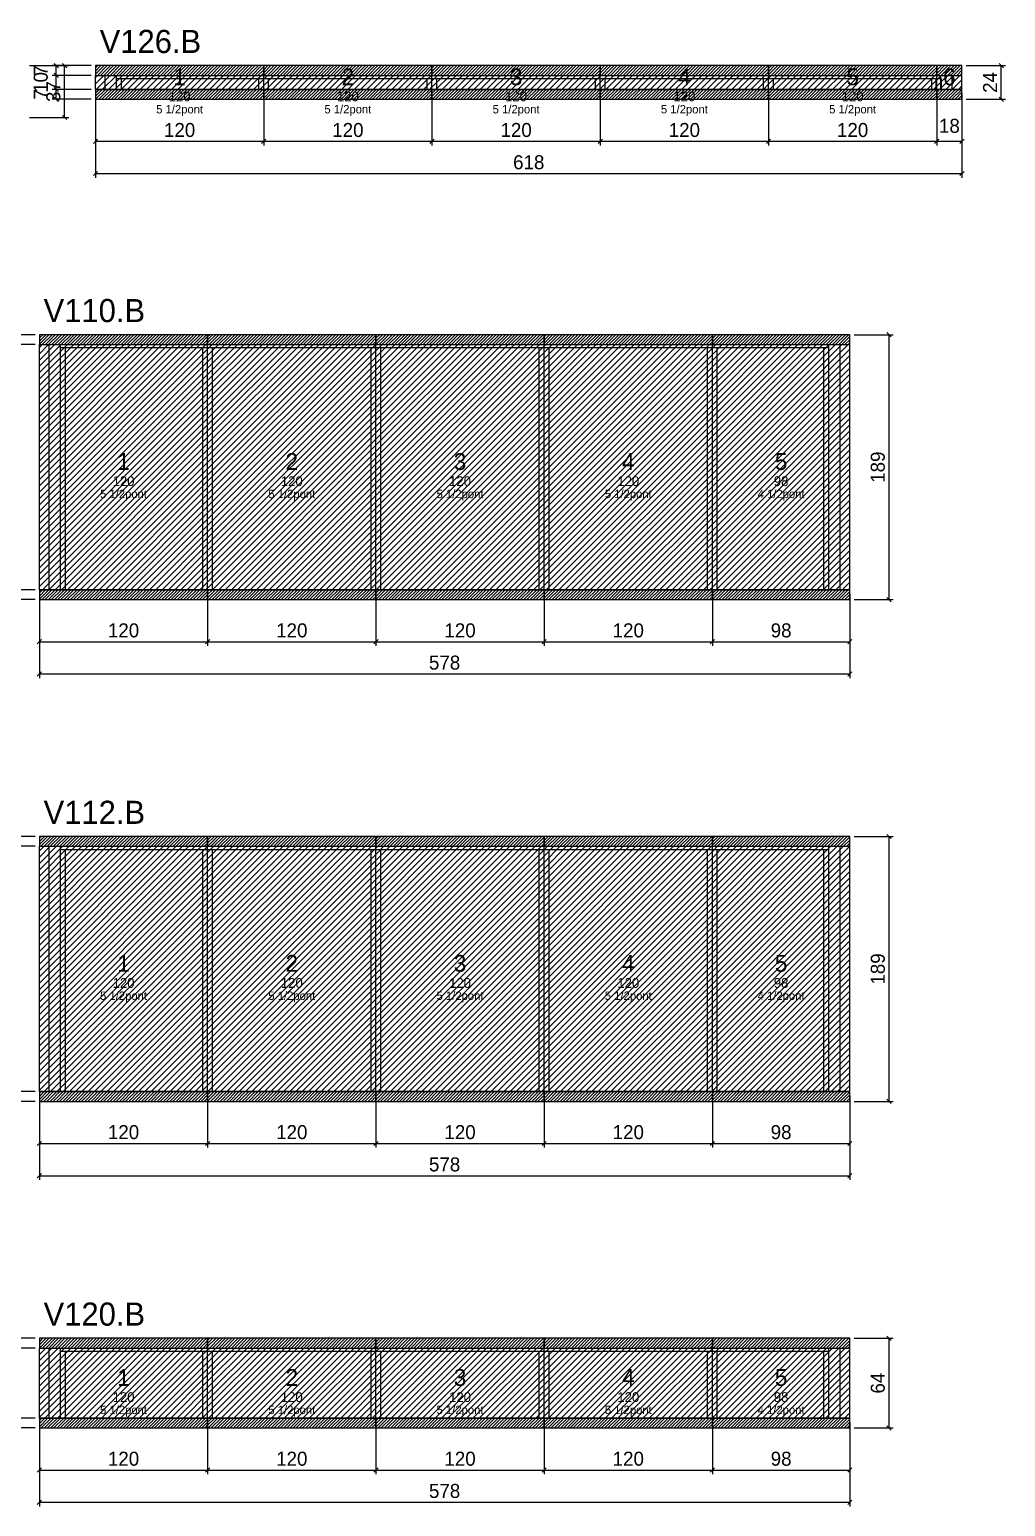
# Model space of a CAD drawing. Extents: x -69 to 3070, y -7262 to 1250.
# Drawn here: x 814 to 1510, y -2022 to -968 of the extents above; entities that cross this region are included whole.
import ezdxf
from ezdxf.enums import TextEntityAlignment as Align

# ---------------------------------------------------------------- set-up
doc = ezdxf.new("R2010")
doc.units = 0
for name, color, linetype in [('5', 5, 'Continuous'), ('COTA', 241, 'Continuous'), ('NOMENCLATURA', 7, 'Continuous'), ('Painéis', 200, 'Continuous'), ('Reaproveitamento', 251, 'Continuous'), ('SARR_2.2x7', 40, 'Continuous'), ('SARR_3.5x7', 81, 'Continuous'), ('SCO-___-LAJ', 224, 'Continuous'), ('texto', 7, 'Continuous')]:
    doc.layers.add(name, color=color, linetype=linetype)
doc.dimstyles.new('PAINEL', dxfattribs={"dimtxt": 10, "dimasz": 3, "dimexe": 3, "dimexo": 3, "dimgap": 3, "dimtad": 1, "dimblk": 'OBLIQUE', "dimblk1": 'OBLIQUE', "dimcen": 2.5, "dimclrd": 4, "dimclre": 4, "dimclrt": 240, "dimazin": 3, "dimtfac": 1, "dimtmove": 0, "dimatfit": 3})

# ---------------------------------------------------------------- blocks, each defined once
blk = doc.blocks.new('_OBLIQUE')
at = {"color": 0, "linetype": 'BYBLOCK'}
blk.add_line((-0.5, -0.5), (0.5, 0.5), dxfattribs=at)

msp = doc.modelspace()

# ---------------------------------------------------------------- hatches: boundary and pattern name
at = {"layer": 'COTA'}
h = msp.add_hatch(dxfattribs=at)
h.set_pattern_fill('ANSI31', scale=0.5)
h.paths.add_polyline_path([(861, -1001), (981, -1001), (981, -994), (861, -994)])
h = msp.add_hatch(dxfattribs=at)
h.set_pattern_fill('ANSI31', scale=0.5)
h.paths.add_polyline_path([(981, -1001), (1101, -1001), (1101, -994), (981, -994)])
h = msp.add_hatch(dxfattribs=at)
h.set_pattern_fill('ANSI31', scale=0.5)
h.paths.add_polyline_path([(1101, -1001), (1221, -1001), (1221, -994), (1101, -994)])
h = msp.add_hatch(dxfattribs=at)
h.set_pattern_fill('ANSI31', scale=0.5)
h.paths.add_polyline_path([(1221, -1001), (1341, -1001), (1341, -994), (1221, -994)])
h = msp.add_hatch(dxfattribs=at)
h.set_pattern_fill('ANSI31', scale=0.5)
h.paths.add_polyline_path([(1341, -1001), (1461, -1001), (1461, -994), (1341, -994)])
h = msp.add_hatch(dxfattribs=at)
h.set_pattern_fill('ANSI31', scale=0.5)
h.paths.add_polyline_path([(1461, -1001), (1479, -1001), (1479, -994), (1461, -994)])
h = msp.add_hatch(dxfattribs=at)
h.set_pattern_fill('ANSI31', scale=0.5)
h.paths.add_polyline_path([(861, -1018), (981, -1018), (981, -1011), (861, -1011)])
h = msp.add_hatch(dxfattribs=at)
h.set_pattern_fill('ANSI31', scale=0.5)
h.paths.add_polyline_path([(981, -1018), (1101, -1018), (1101, -1011), (981, -1011)])
h = msp.add_hatch(dxfattribs=at)
h.set_pattern_fill('ANSI31', scale=0.5)
h.paths.add_polyline_path([(1101, -1018), (1221, -1018), (1221, -1011), (1101, -1011)])
h = msp.add_hatch(dxfattribs=at)
h.set_pattern_fill('ANSI31', scale=0.5)
h.paths.add_polyline_path([(1221, -1018), (1341, -1018), (1341, -1011), (1221, -1011)])
h = msp.add_hatch(dxfattribs=at)
h.set_pattern_fill('ANSI31', scale=0.5)
h.paths.add_polyline_path([(1341, -1018), (1461, -1018), (1461, -1011), (1341, -1011)])
h = msp.add_hatch(dxfattribs=at)
h.set_pattern_fill('ANSI31', scale=0.5)
h.paths.add_polyline_path([(1461, -1018), (1479, -1018), (1479, -1011), (1461, -1011)])
h = msp.add_hatch(dxfattribs=at)
h.set_pattern_fill('ANSI31', scale=0.5)
h.paths.add_polyline_path([(821, -1193), (941, -1193), (941, -1186), (821, -1186)])
h = msp.add_hatch(dxfattribs=at)
h.set_pattern_fill('ANSI31', scale=0.5)
h.paths.add_polyline_path([(941, -1193), (1061, -1193), (1061, -1186), (941, -1186)])
h = msp.add_hatch(dxfattribs=at)
h.set_pattern_fill('ANSI31', scale=0.5)
h.paths.add_polyline_path([(1061, -1193), (1181, -1193), (1181, -1186), (1061, -1186)])
h = msp.add_hatch(dxfattribs=at)
h.set_pattern_fill('ANSI31', scale=0.5)
h.paths.add_polyline_path([(1181, -1193), (1301, -1193), (1301, -1186), (1181, -1186)])
h = msp.add_hatch(dxfattribs=at)
h.set_pattern_fill('ANSI31', scale=0.5)
h.paths.add_polyline_path([(1301, -1193), (1399, -1193), (1399, -1186), (1301, -1186)])
h = msp.add_hatch(dxfattribs=at)
h.set_pattern_fill('ANSI31', scale=0.5)
h.paths.add_polyline_path([(821, -1375), (941, -1375), (941, -1368), (821, -1368)])
h = msp.add_hatch(dxfattribs=at)
h.set_pattern_fill('ANSI31', scale=0.5)
h.paths.add_polyline_path([(941, -1375), (1061, -1375), (1061, -1368), (941, -1368)])
h = msp.add_hatch(dxfattribs=at)
h.set_pattern_fill('ANSI31', scale=0.5)
h.paths.add_polyline_path([(1061, -1375), (1181, -1375), (1181, -1368), (1061, -1368)])
h = msp.add_hatch(dxfattribs=at)
h.set_pattern_fill('ANSI31', scale=0.5)
h.paths.add_polyline_path([(1181, -1375), (1301, -1375), (1301, -1368), (1181, -1368)])
h = msp.add_hatch(dxfattribs=at)
h.set_pattern_fill('ANSI31', scale=0.5)
h.paths.add_polyline_path([(1301, -1375), (1399, -1375), (1399, -1368), (1301, -1368)])
h = msp.add_hatch(dxfattribs=at)
h.set_pattern_fill('ANSI31', scale=0.5)
h.paths.add_polyline_path([(821, -1551), (941, -1551), (941, -1544), (821, -1544)])
h = msp.add_hatch(dxfattribs=at)
h.set_pattern_fill('ANSI31', scale=0.5)
h.paths.add_polyline_path([(941, -1551), (1061, -1551), (1061, -1544), (941, -1544)])
h = msp.add_hatch(dxfattribs=at)
h.set_pattern_fill('ANSI31', scale=0.5)
h.paths.add_polyline_path([(1061, -1551), (1181, -1551), (1181, -1544), (1061, -1544)])
h = msp.add_hatch(dxfattribs=at)
h.set_pattern_fill('ANSI31', scale=0.5)
h.paths.add_polyline_path([(1181, -1551), (1301, -1551), (1301, -1544), (1181, -1544)])
h = msp.add_hatch(dxfattribs=at)
h.set_pattern_fill('ANSI31', scale=0.5)
h.paths.add_polyline_path([(1301, -1551), (1399, -1551), (1399, -1544), (1301, -1544)])
h = msp.add_hatch(dxfattribs=at)
h.set_pattern_fill('ANSI31', scale=0.5)
h.paths.add_polyline_path([(821, -1733), (941, -1733), (941, -1726), (821, -1726)])
h = msp.add_hatch(dxfattribs=at)
h.set_pattern_fill('ANSI31', scale=0.5)
h.paths.add_polyline_path([(941, -1733), (1061, -1733), (1061, -1726), (941, -1726)])
h = msp.add_hatch(dxfattribs=at)
h.set_pattern_fill('ANSI31', scale=0.5)
h.paths.add_polyline_path([(1061, -1733), (1181, -1733), (1181, -1726), (1061, -1726)])
h = msp.add_hatch(dxfattribs=at)
h.set_pattern_fill('ANSI31', scale=0.5)
h.paths.add_polyline_path([(1181, -1733), (1301, -1733), (1301, -1726), (1181, -1726)])
h = msp.add_hatch(dxfattribs=at)
h.set_pattern_fill('ANSI31', scale=0.5)
h.paths.add_polyline_path([(1301, -1733), (1399, -1733), (1399, -1726), (1301, -1726)])
h = msp.add_hatch(dxfattribs=at)
h.set_pattern_fill('ANSI31', scale=0.5)
h.paths.add_polyline_path([(821, -1909), (941, -1909), (941, -1902), (821, -1902)])
h = msp.add_hatch(dxfattribs=at)
h.set_pattern_fill('ANSI31', scale=0.5)
h.paths.add_polyline_path([(941, -1909), (1061, -1909), (1061, -1902), (941, -1902)])
h = msp.add_hatch(dxfattribs=at)
h.set_pattern_fill('ANSI31', scale=0.5)
h.paths.add_polyline_path([(1061, -1909), (1181, -1909), (1181, -1902), (1061, -1902)])
h = msp.add_hatch(dxfattribs=at)
h.set_pattern_fill('ANSI31', scale=0.5)
h.paths.add_polyline_path([(1181, -1909), (1301, -1909), (1301, -1902), (1181, -1902)])
h = msp.add_hatch(dxfattribs=at)
h.set_pattern_fill('ANSI31', scale=0.5)
h.paths.add_polyline_path([(1301, -1909), (1399, -1909), (1399, -1902), (1301, -1902)])
h = msp.add_hatch(dxfattribs=at)
h.set_pattern_fill('ANSI31', scale=0.5)
h.paths.add_polyline_path([(821, -1966), (941, -1966), (941, -1959), (821, -1959)])
h = msp.add_hatch(dxfattribs=at)
h.set_pattern_fill('ANSI31', scale=0.5)
h.paths.add_polyline_path([(941, -1966), (1061, -1966), (1061, -1959), (941, -1959)])
h = msp.add_hatch(dxfattribs=at)
h.set_pattern_fill('ANSI31', scale=0.5)
h.paths.add_polyline_path([(1061, -1966), (1181, -1966), (1181, -1959), (1061, -1959)])
h = msp.add_hatch(dxfattribs=at)
h.set_pattern_fill('ANSI31', scale=0.5)
h.paths.add_polyline_path([(1181, -1966), (1301, -1966), (1301, -1959), (1181, -1959)])
h = msp.add_hatch(dxfattribs=at)
h.set_pattern_fill('ANSI31', scale=0.5)
h.paths.add_polyline_path([(1301, -1966), (1399, -1966), (1399, -1959), (1301, -1959)])
at = {"layer": 'Reaproveitamento'}
h = msp.add_hatch(dxfattribs=at)
h.set_pattern_fill('ANSI31')
h.paths.add_polyline_path([(861, -1011), (981, -1011), (981, -1001), (861, -1001)])
h = msp.add_hatch(dxfattribs=at)
h.set_pattern_fill('ANSI31')
h.paths.add_polyline_path([(981, -1011), (1101, -1011), (1101, -1001), (981, -1001)])
h = msp.add_hatch(dxfattribs=at)
h.set_pattern_fill('ANSI31')
h.paths.add_polyline_path([(1101, -1011), (1221, -1011), (1221, -1001), (1101, -1001)])
h = msp.add_hatch(dxfattribs=at)
h.set_pattern_fill('ANSI31')
h.paths.add_polyline_path([(1221, -1011), (1341, -1011), (1341, -1001), (1221, -1001)])
h = msp.add_hatch(dxfattribs=at)
h.set_pattern_fill('ANSI31')
h.paths.add_polyline_path([(1341, -1011), (1461, -1011), (1461, -1001), (1341, -1001)])
h = msp.add_hatch(dxfattribs=at)
h.set_pattern_fill('ANSI31')
h.paths.add_polyline_path([(1461, -1011), (1479, -1011), (1479, -1001), (1461, -1001)])
h = msp.add_hatch(dxfattribs=at)
h.set_pattern_fill('ANSI31')
h.paths.add_polyline_path([(821, -1368), (941, -1368), (941, -1193), (821, -1193)])
h = msp.add_hatch(dxfattribs=at)
h.set_pattern_fill('ANSI31')
h.paths.add_polyline_path([(941, -1368), (1061, -1368), (1061, -1193), (941, -1193)])
h = msp.add_hatch(dxfattribs=at)
h.set_pattern_fill('ANSI31')
h.paths.add_polyline_path([(1061, -1368), (1181, -1368), (1181, -1193), (1061, -1193)])
h = msp.add_hatch(dxfattribs=at)
h.set_pattern_fill('ANSI31')
h.paths.add_polyline_path([(1181, -1368), (1301, -1368), (1301, -1193), (1181, -1193)])
h = msp.add_hatch(dxfattribs=at)
h.set_pattern_fill('ANSI31')
h.paths.add_polyline_path([(1301, -1368), (1399, -1368), (1399, -1193), (1301, -1193)])
h = msp.add_hatch(dxfattribs=at)
h.set_pattern_fill('ANSI31')
h.paths.add_polyline_path([(821, -1726), (941, -1726), (941, -1551), (821, -1551)])
h = msp.add_hatch(dxfattribs=at)
h.set_pattern_fill('ANSI31')
h.paths.add_polyline_path([(941, -1726), (1061, -1726), (1061, -1551), (941, -1551)])
h = msp.add_hatch(dxfattribs=at)
h.set_pattern_fill('ANSI31')
h.paths.add_polyline_path([(1061, -1726), (1181, -1726), (1181, -1551), (1061, -1551)])
h = msp.add_hatch(dxfattribs=at)
h.set_pattern_fill('ANSI31')
h.paths.add_polyline_path([(1181, -1726), (1301, -1726), (1301, -1551), (1181, -1551)])
h = msp.add_hatch(dxfattribs=at)
h.set_pattern_fill('ANSI31')
h.paths.add_polyline_path([(1301, -1726), (1399, -1726), (1399, -1551), (1301, -1551)])
h = msp.add_hatch(dxfattribs=at)
h.set_pattern_fill('ANSI31')
h.paths.add_polyline_path([(821, -1959), (941, -1959), (941, -1909), (821, -1909)])
h = msp.add_hatch(dxfattribs=at)
h.set_pattern_fill('ANSI31')
h.paths.add_polyline_path([(941, -1959), (1061, -1959), (1061, -1909), (941, -1909)])
h = msp.add_hatch(dxfattribs=at)
h.set_pattern_fill('ANSI31')
h.paths.add_polyline_path([(1061, -1959), (1181, -1959), (1181, -1909), (1061, -1909)])
h = msp.add_hatch(dxfattribs=at)
h.set_pattern_fill('ANSI31')
h.paths.add_polyline_path([(1181, -1959), (1301, -1959), (1301, -1909), (1181, -1909)])
h = msp.add_hatch(dxfattribs=at)
h.set_pattern_fill('ANSI31')
h.paths.add_polyline_path([(1301, -1959), (1399, -1959), (1399, -1909), (1301, -1909)])

# ---------------------------------------------------------------- linework, layer by layer
at = {"layer": 'Painéis'}
for p, q in [((861, -1001), (981, -1001)), ((861, -1011), (861, -1001)), ((981, -1011), (981, -1001)), ((981, -1011), (981, -1001)), ((981, -1001), (1101, -1001)), ((981, -1011), (981, -1001)), ((1101, -1011), (1101, -1001)), ((1101, -1011), (1101, -1001)), ((1101, -1001), (1221, -1001)), ((1101, -1011), (1101, -1001)), ((1221, -1011), (1221, -1001)), ((1221, -1011), (1221, -1001)), ((1221, -1001), (1341, -1001)), ((1221, -1011), (1221, -1001)), ((1341, -1011), (1341, -1001)), ((1341, -1011), (1341, -1001)), ((1341, -1001), (1461, -1001)), ((1341, -1011), (1341, -1001)), ((1461, -1011), (1461, -1001)), ((1461, -1011), (1461, -1001)), ((1461, -1001), (1479, -1001)), ((1461, -1011), (1461, -1001)), ((1479, -1011), (1479, -1001)), ((861, -1011), (981, -1011)), ((981, -1011), (1101, -1011)), ((1101, -1011), (1221, -1011)), ((1221, -1011), (1341, -1011)), ((1341, -1011), (1461, -1011)), ((1461, -1011), (1479, -1011)), ((821, -1193), (941, -1193)), ((821, -1368), (821, -1193)), ((941, -1368), (941, -1193)), ((941, -1368), (941, -1193)), ((941, -1193), (1061, -1193)), ((941, -1368), (941, -1193)), ((1061, -1368), (1061, -1193)), ((1061, -1368), (1061, -1193)), ((1061, -1193), (1181, -1193)), ((1061, -1368), (1061, -1193)), ((1181, -1368), (1181, -1193)), ((1181, -1368), (1181, -1193)), ((1181, -1193), (1301, -1193)), ((1181, -1368), (1181, -1193)), ((1301, -1368), (1301, -1193)), ((1301, -1368), (1301, -1193)), ((1301, -1193), (1399, -1193)), ((1301, -1368), (1301, -1193)), ((1399, -1368), (1399, -1193)), ((821, -1368), (941, -1368)), ((941, -1368), (1061, -1368)), ((1061, -1368), (1181, -1368)), ((1181, -1368), (1301, -1368)), ((1301, -1368), (1399, -1368)), ((821, -1551), (941, -1551)), ((821, -1726), (821, -1551)), ((941, -1726), (941, -1551)), ((941, -1726), (941, -1551)), ((941, -1551), (1061, -1551)), ((941, -1726), (941, -1551)), ((1061, -1726), (1061, -1551)), ((1061, -1726), (1061, -1551)), ((1061, -1551), (1181, -1551)), ((1061, -1726), (1061, -1551)), ((1181, -1726), (1181, -1551)), ((1181, -1726), (1181, -1551)), ((1181, -1551), (1301, -1551)), ((1181, -1726), (1181, -1551)), ((1301, -1726), (1301, -1551)), ((1301, -1726), (1301, -1551)), ((1301, -1551), (1399, -1551)), ((1301, -1726), (1301, -1551)), ((1399, -1726), (1399, -1551)), ((821, -1726), (941, -1726)), ((941, -1726), (1061, -1726)), ((1061, -1726), (1181, -1726)), ((1181, -1726), (1301, -1726)), ((1301, -1726), (1399, -1726)), ((821, -1909), (941, -1909)), ((821, -1959), (821, -1909)), ((941, -1959), (941, -1909)), ((941, -1959), (941, -1909)), ((941, -1909), (1061, -1909)), ((941, -1959), (941, -1909)), ((1061, -1959), (1061, -1909)), ((1061, -1959), (1061, -1909)), ((1061, -1909), (1181, -1909)), ((1061, -1959), (1061, -1909)), ((1181, -1959), (1181, -1909)), ((1181, -1959), (1181, -1909)), ((1181, -1909), (1301, -1909)), ((1181, -1959), (1181, -1909)), ((1301, -1959), (1301, -1909)), ((1301, -1959), (1301, -1909)), ((1301, -1909), (1399, -1909)), ((1301, -1959), (1301, -1909)), ((1399, -1959), (1399, -1909)), ((821, -1959), (941, -1959)), ((941, -1959), (1061, -1959)), ((1061, -1959), (1181, -1959)), ((1181, -1959), (1301, -1959)), ((1301, -1959), (1399, -1959))]:
    msp.add_line(p, q, dxfattribs=at)
at = {"layer": 'SARR_2.2x7'}
for p, q in [((868, -1011), (868, -1001)), ((1472, -1011), (1472, -1001)), ((876, -1003.2), (981, -1003.2)), ((981, -1003.2), (1101, -1003.2)), ((1101, -1003.2), (1221, -1003.2)), ((1221, -1003.2), (1341, -1003.2)), ((1341, -1003.2), (1461, -1003.2)), ((1461, -1003.2), (1464, -1003.2)), ((828, -1368), (828, -1193)), ((836, -1195.2), (941, -1195.2)), ((941, -1195.2), (1061, -1195.2)), ((1061, -1195.2), (1181, -1195.2)), ((1181, -1195.2), (1301, -1195.2)), ((1301, -1195.2), (1384, -1195.2)), ((1392, -1368), (1392, -1193)), ((828, -1726), (828, -1551)), ((836, -1553.2), (941, -1553.2)), ((941, -1553.2), (1061, -1553.2)), ((1061, -1553.2), (1181, -1553.2)), ((1181, -1553.2), (1301, -1553.2)), ((1301, -1553.2), (1384, -1553.2)), ((1392, -1726), (1392, -1551)), ((828, -1959), (828, -1909)), ((836, -1911.2), (941, -1911.2)), ((941, -1911.2), (1061, -1911.2)), ((1061, -1911.2), (1181, -1911.2)), ((1181, -1911.2), (1301, -1911.2)), ((1301, -1911.2), (1384, -1911.2)), ((1392, -1959), (1392, -1909))]:
    msp.add_line(p, q, dxfattribs=at)
at = {"layer": 'SARR_3.5x7'}
for p, q in [((876, -1011), (876, -1001)), ((981, -1011), (981, -1001)), ((981, -1011), (981, -1001)), ((1101, -1011), (1101, -1001)), ((1101, -1011), (1101, -1001)), ((1221, -1011), (1221, -1001)), ((1221, -1011), (1221, -1001)), ((1341, -1011), (1341, -1001)), ((1341, -1011), (1341, -1001)), ((1461, -1011), (1461, -1001)), ((1461, -1011), (1461, -1001)), ((1464, -1011), (1464, -1001)), ((876, -1011), (879.5, -1011)), ((879.5, -1011), (879.5, -1003.2)), ((977.5, -1011), (977.5, -1003.2)), ((977.5, -1011), (981, -1011)), ((981, -1011), (984.5, -1011)), ((984.5, -1011), (984.5, -1003.2)), ((1097.5, -1011), (1097.5, -1003.2)), ((1097.5, -1011), (1101, -1011)), ((1101, -1011), (1104.5, -1011)), ((1104.5, -1011), (1104.5, -1003.2)), ((1217.5, -1011), (1217.5, -1003.2)), ((1217.5, -1011), (1221, -1011)), ((1221, -1011), (1224.5, -1011)), ((1224.5, -1011), (1224.5, -1003.2)), ((1337.5, -1011), (1337.5, -1003.2)), ((1337.5, -1011), (1341, -1011)), ((1341, -1011), (1344.5, -1011)), ((1344.5, -1011), (1344.5, -1003.2)), ((1457.5, -1011), (1457.5, -1003.2)), ((1457.5, -1011), (1461, -1011)), ((1460.5, -1011), (1460.5, -1003.2)), ((1460.5, -1011), (1464, -1011)), ((1461, -1011), (1464.5, -1011)), ((1464.5, -1011), (1464.5, -1003.2)), ((836, -1368), (836, -1193)), ((839.5, -1368), (839.5, -1195.2)), ((937.5, -1368), (937.5, -1195.2)), ((941, -1368), (941, -1193)), ((941, -1368), (941, -1193)), ((944.5, -1368), (944.5, -1195.2)), ((1057.5, -1368), (1057.5, -1195.2)), ((1061, -1368), (1061, -1193)), ((1061, -1368), (1061, -1193)), ((1064.5, -1368), (1064.5, -1195.2)), ((1177.5, -1368), (1177.5, -1195.2)), ((1181, -1368), (1181, -1193)), ((1181, -1368), (1181, -1193)), ((1184.5, -1368), (1184.5, -1195.2)), ((1297.5, -1368), (1297.5, -1195.2)), ((1301, -1368), (1301, -1193)), ((1301, -1368), (1301, -1193)), ((1304.5, -1368), (1304.5, -1195.2)), ((1380.5, -1368), (1380.5, -1195.2)), ((1384, -1368), (1384, -1193)), ((836, -1368), (839.5, -1368)), ((937.5, -1368), (941, -1368)), ((941, -1368), (944.5, -1368)), ((1057.5, -1368), (1061, -1368)), ((1061, -1368), (1064.5, -1368)), ((1177.5, -1368), (1181, -1368)), ((1181, -1368), (1184.5, -1368)), ((1297.5, -1368), (1301, -1368)), ((1301, -1368), (1304.5, -1368)), ((1380.5, -1368), (1384, -1368)), ((836, -1726), (836, -1551)), ((839.5, -1726), (839.5, -1553.2)), ((937.5, -1726), (937.5, -1553.2)), ((941, -1726), (941, -1551)), ((941, -1726), (941, -1551)), ((944.5, -1726), (944.5, -1553.2)), ((1057.5, -1726), (1057.5, -1553.2)), ((1061, -1726), (1061, -1551)), ((1061, -1726), (1061, -1551)), ((1064.5, -1726), (1064.5, -1553.2)), ((1177.5, -1726), (1177.5, -1553.2)), ((1181, -1726), (1181, -1551)), ((1181, -1726), (1181, -1551)), ((1184.5, -1726), (1184.5, -1553.2)), ((1297.5, -1726), (1297.5, -1553.2)), ((1301, -1726), (1301, -1551)), ((1301, -1726), (1301, -1551)), ((1304.5, -1726), (1304.5, -1553.2)), ((1380.5, -1726), (1380.5, -1553.2)), ((1384, -1726), (1384, -1551)), ((836, -1726), (839.5, -1726)), ((937.5, -1726), (941, -1726)), ((941, -1726), (944.5, -1726)), ((1057.5, -1726), (1061, -1726)), ((1061, -1726), (1064.5, -1726)), ((1177.5, -1726), (1181, -1726)), ((1181, -1726), (1184.5, -1726)), ((1297.5, -1726), (1301, -1726)), ((1301, -1726), (1304.5, -1726)), ((1380.5, -1726), (1384, -1726)), ((836, -1959), (836, -1909)), ((839.5, -1959), (839.5, -1911.2)), ((937.5, -1959), (937.5, -1911.2)), ((941, -1959), (941, -1909)), ((941, -1959), (941, -1909)), ((944.5, -1959), (944.5, -1911.2)), ((1057.5, -1959), (1057.5, -1911.2)), ((1061, -1959), (1061, -1909)), ((1061, -1959), (1061, -1909)), ((1064.5, -1959), (1064.5, -1911.2)), ((1177.5, -1959), (1177.5, -1911.2)), ((1181, -1959), (1181, -1909)), ((1181, -1959), (1181, -1909)), ((1184.5, -1959), (1184.5, -1911.2)), ((1297.5, -1959), (1297.5, -1911.2)), ((1301, -1959), (1301, -1909)), ((1301, -1959), (1301, -1909)), ((1304.5, -1959), (1304.5, -1911.2)), ((1380.5, -1959), (1380.5, -1911.2)), ((1384, -1959), (1384, -1909)), ((836, -1959), (839.5, -1959)), ((937.5, -1959), (941, -1959)), ((941, -1959), (944.5, -1959)), ((1057.5, -1959), (1061, -1959)), ((1061, -1959), (1064.5, -1959)), ((1177.5, -1959), (1181, -1959)), ((1181, -1959), (1184.5, -1959)), ((1297.5, -1959), (1301, -1959)), ((1301, -1959), (1304.5, -1959)), ((1380.5, -1959), (1384, -1959))]:
    msp.add_line(p, q, dxfattribs=at)
at = {"layer": 'SCO-___-LAJ'}
for points in [[(861, -1001), (981, -1001), (981, -994), (861, -994)], [(981, -1001), (1101, -1001), (1101, -994), (981, -994)], [(1101, -1001), (1221, -1001), (1221, -994), (1101, -994)], [(1221, -1001), (1341, -1001), (1341, -994), (1221, -994)], [(1341, -1001), (1461, -1001), (1461, -994), (1341, -994)], [(1461, -1001), (1479, -1001), (1479, -994), (1461, -994)], [(861, -1018), (981, -1018), (981, -1011), (861, -1011)], [(981, -1018), (1101, -1018), (1101, -1011), (981, -1011)], [(1101, -1018), (1221, -1018), (1221, -1011), (1101, -1011)], [(1221, -1018), (1341, -1018), (1341, -1011), (1221, -1011)], [(1341, -1018), (1461, -1018), (1461, -1011), (1341, -1011)], [(1461, -1018), (1479, -1018), (1479, -1011), (1461, -1011)], [(821, -1193), (941, -1193), (941, -1186), (821, -1186)], [(941, -1193), (1061, -1193), (1061, -1186), (941, -1186)], [(1061, -1193), (1181, -1193), (1181, -1186), (1061, -1186)], [(1181, -1193), (1301, -1193), (1301, -1186), (1181, -1186)], [(1301, -1193), (1399, -1193), (1399, -1186), (1301, -1186)], [(821, -1375), (941, -1375), (941, -1368), (821, -1368)], [(941, -1375), (1061, -1375), (1061, -1368), (941, -1368)], [(1061, -1375), (1181, -1375), (1181, -1368), (1061, -1368)], [(1181, -1375), (1301, -1375), (1301, -1368), (1181, -1368)], [(1301, -1375), (1399, -1375), (1399, -1368), (1301, -1368)], [(821, -1551), (941, -1551), (941, -1544), (821, -1544)], [(941, -1551), (1061, -1551), (1061, -1544), (941, -1544)], [(1061, -1551), (1181, -1551), (1181, -1544), (1061, -1544)], [(1181, -1551), (1301, -1551), (1301, -1544), (1181, -1544)], [(1301, -1551), (1399, -1551), (1399, -1544), (1301, -1544)], [(821, -1733), (941, -1733), (941, -1726), (821, -1726)], [(941, -1733), (1061, -1733), (1061, -1726), (941, -1726)], [(1061, -1733), (1181, -1733), (1181, -1726), (1061, -1726)], [(1181, -1733), (1301, -1733), (1301, -1726), (1181, -1726)], [(1301, -1733), (1399, -1733), (1399, -1726), (1301, -1726)], [(821, -1909), (941, -1909), (941, -1902), (821, -1902)], [(941, -1909), (1061, -1909), (1061, -1902), (941, -1902)], [(1061, -1909), (1181, -1909), (1181, -1902), (1061, -1902)], [(1181, -1909), (1301, -1909), (1301, -1902), (1181, -1902)], [(1301, -1909), (1399, -1909), (1399, -1902), (1301, -1902)], [(821, -1966), (941, -1966), (941, -1959), (821, -1959)], [(941, -1966), (1061, -1966), (1061, -1959), (941, -1959)], [(1061, -1966), (1181, -1966), (1181, -1959), (1061, -1959)], [(1181, -1966), (1301, -1966), (1301, -1959), (1181, -1959)], [(1301, -1966), (1399, -1966), (1399, -1959), (1301, -1959)]]:
    msp.add_lwpolyline(points, close=True, dxfattribs=at)

# ---------------------------------------------------------------- texts
at = {"layer": '5'}
for s, height, p in [('1', 12, (921, -1002)), ('2', 12, (1041, -1002)), ('3', 12, (1161, -1002)), ('4', 12, (1281, -1002)), ('5', 12, (1401, -1002)), ('6', 12, (1470, -1002)), ('120', 7, (921, -1016)), ('120', 7, (1041, -1016)), ('120', 7, (1161, -1016)), ('120', 7, (1281, -1016)), ('120', 7, (1401, -1016)), ('1', 12, (881, -1276.5)), ('2', 12, (1001, -1276.5)), ('3', 12, (1121, -1276.5)), ('4', 12, (1241, -1276.5)), ('5', 12, (1350, -1276.5)), ('120', 7, (881, -1290.5)), ('120', 7, (1001, -1290.5)), ('120', 7, (1121, -1290.5)), ('120', 7, (1241, -1290.5)), ('98', 7, (1350, -1290.5)), ('1', 12, (881, -1634.5)), ('2', 12, (1001, -1634.5)), ('3', 12, (1121, -1634.5)), ('4', 12, (1241, -1634.5)), ('5', 12, (1350, -1634.5)), ('120', 7, (881, -1648.5)), ('120', 7, (1001, -1648.5)), ('120', 7, (1121, -1648.5)), ('120', 7, (1241, -1648.5)), ('98', 7, (1350, -1648.5)), ('1', 12, (881, -1930)), ('2', 12, (1001, -1930)), ('3', 12, (1121, -1930)), ('4', 12, (1241, -1930)), ('5', 12, (1350, -1930)), ('120', 7, (881, -1944)), ('120', 7, (1001, -1944)), ('120', 7, (1121, -1944)), ('120', 7, (1241, -1944)), ('98', 7, (1350, -1944))]:
    msp.add_text(s, height=height, dxfattribs=at).set_placement(p, align=Align.MIDDLE_CENTER)
at = {"layer": 'NOMENCLATURA'}
for s, p in [('V126.B', (864, -985)), ('V110.B', (824, -1177)), ('V112.B', (824, -1535)), ('V120.B', (824, -1893))]:
    msp.add_text(s, height=16.5, dxfattribs=at).set_placement(p)
at = {"layer": 'texto', "char_height": 6, "attachment_point": 5}
for s, insert in [('5 1/2pont', (921, -1026)), ('5 1/2pont', (1041, -1026)), ('5 1/2pont', (1161, -1026)), ('5 1/2pont', (1281, -1026)), ('5 1/2pont', (1401, -1026)), ('5 1/2pont', (881, -1300.5)), ('5 1/2pont', (1001, -1300.5)), ('5 1/2pont', (1121, -1300.5)), ('5 1/2pont', (1241, -1300.5)), ('4 1/2pont', (1350, -1300.5)), ('5 1/2pont', (881, -1658.5)), ('5 1/2pont', (1001, -1658.5)), ('5 1/2pont', (1121, -1658.5)), ('5 1/2pont', (1241, -1658.5)), ('4 1/2pont', (1350, -1658.5)), ('5 1/2pont', (881, -1954)), ('5 1/2pont', (1001, -1954)), ('5 1/2pont', (1121, -1954)), ('5 1/2pont', (1241, -1954)), ('4 1/2pont', (1350, -1954))]:
    msp.add_mtext(s, dxfattribs=dict(at, insert=insert))

# ---------------------------------------------------------------- dimensions: what is measured, and where the dimension line sits
at = {"layer": 'COTA'}
for base, p1, p2 in [((839, -1031), (811, -1031), (811, -994)), ((833, -1001), (861, -1001), (861, -994)), ((833, -1011), (861, -1011), (861, -1001)), ((1507, -1018), (1479, -1018), (1479, -994)), ((833, -1018), (861, -1018), (861, -1011)), ((793, -1193), (821, -1193), (821, -1186)), ((1427, -1375), (1399, -1375), (1399, -1186)), ((793, -1368), (821, -1368), (821, -1193)), ((793, -1375), (821, -1375), (821, -1368)), ((793, -1551), (821, -1551), (821, -1544)), ((1427, -1733), (1399, -1733), (1399, -1544)), ((793, -1726), (821, -1726), (821, -1551)), ((793, -1733), (821, -1733), (821, -1726)), ((793, -1909), (821, -1909), (821, -1902)), ((1427, -1966), (1399, -1966), (1399, -1902)), ((793, -1959), (821, -1959), (821, -1909)), ((793, -1966), (821, -1966), (821, -1959))]:
    msp.add_linear_dim(base=base, p1=p1, p2=p2, angle=90, dimstyle='PAINEL', dxfattribs=at).render()
for base, p1, p2 in [((861, -1048), (861, -1011), (981, -1011)), ((861, -1071), (861, -1011), (1479, -1011)), ((981, -1048), (981, -1011), (1101, -1011)), ((1101, -1048), (1101, -1011), (1221, -1011)), ((1221, -1048), (1221, -1011), (1341, -1011)), ((1341, -1048), (1341, -1011), (1461, -1011)), ((1461, -1048), (1461, -1011), (1479, -1011)), ((821, -1405), (821, -1368), (941, -1368)), ((821, -1428), (821, -1368), (1399, -1368)), ((941, -1405), (941, -1368), (1061, -1368)), ((1061, -1405), (1061, -1368), (1181, -1368)), ((1181, -1405), (1181, -1368), (1301, -1368)), ((1301, -1405), (1301, -1368), (1399, -1368)), ((821, -1763), (821, -1726), (941, -1726)), ((821, -1786), (821, -1726), (1399, -1726)), ((941, -1763), (941, -1726), (1061, -1726)), ((1061, -1763), (1061, -1726), (1181, -1726)), ((1181, -1763), (1181, -1726), (1301, -1726)), ((1301, -1763), (1301, -1726), (1399, -1726)), ((821, -1996), (821, -1959), (941, -1959)), ((821, -2019), (821, -1959), (1399, -1959)), ((941, -1996), (941, -1959), (1061, -1959)), ((1061, -1996), (1061, -1959), (1181, -1959)), ((1181, -1996), (1181, -1959), (1301, -1959)), ((1301, -1996), (1301, -1959), (1399, -1959))]:
    msp.add_linear_dim(base=base, p1=p1, p2=p2, dimstyle='PAINEL', dxfattribs=at).render()

doc.saveas('drawing.dxf')
